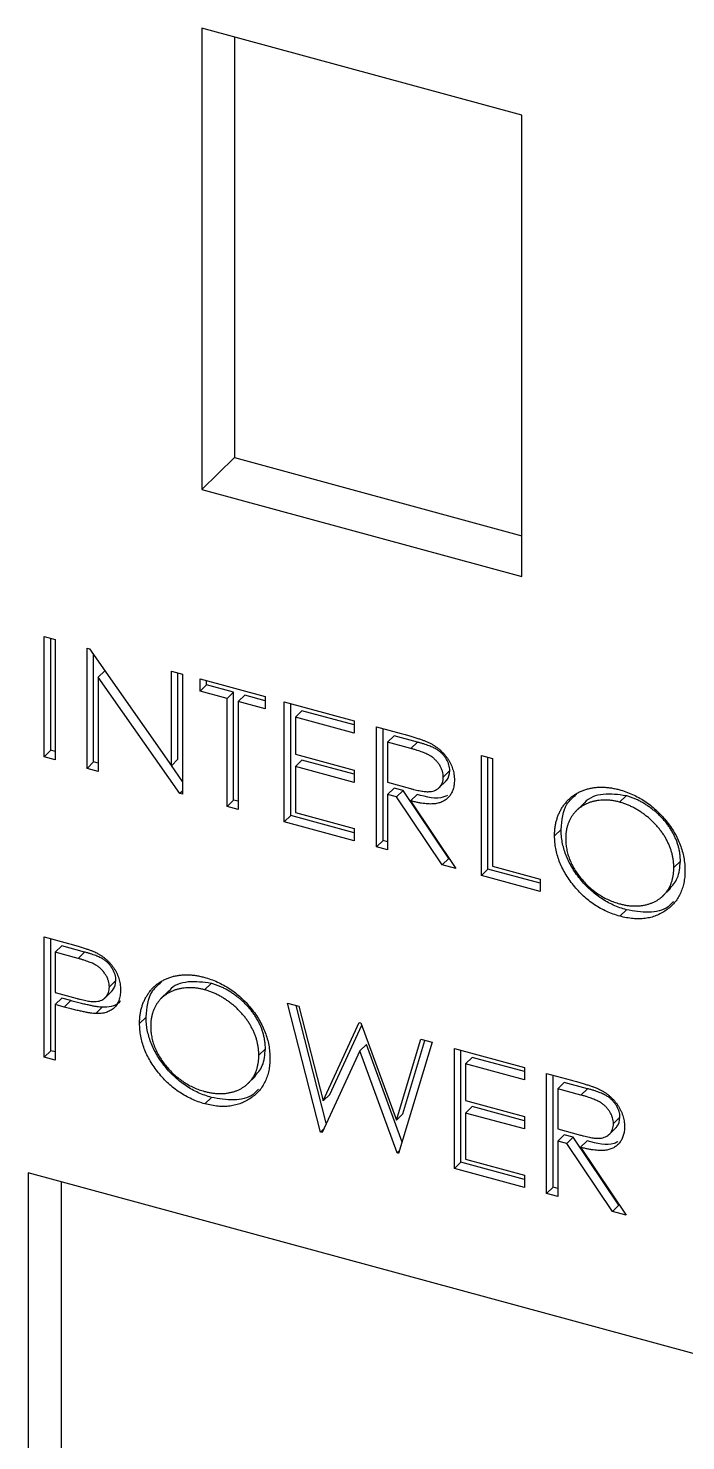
# Model space of a CAD drawing. Header units: millimetres. Extents: x 0 to 589, y 0 to 415.
# Drawn here: x 58.57 to 66.38, y 82.37 to 99.17 of the extents above; entities that cross this region are included whole.
import ezdxf

# ---------------------------------------------------------------- set-up
doc = ezdxf.new("R2010")
doc.units = ezdxf.units.MM

msp = doc.modelspace()

# ---------------------------------------------------------------- linework, layer by layer
at = {"color": 7, "linetype": 'Continuous', "lineweight": 25}
for p, q in [((60.631, 99.168), (60.631, 93.682)), ((64.434, 98.135), (60.631, 99.168)), ((61.02, 99.062), (61.02, 94.062)), ((64.434, 92.649), (64.434, 98.135)), ((61.02, 94.062), (60.631, 93.682)), ((61.02, 94.062), (64.434, 93.134)), ((60.631, 93.682), (64.434, 92.649)), ((58.757, 91.935), (58.889, 91.899)), ((58.757, 90.506), (58.757, 91.935)), ((58.835, 90.582), (58.835, 91.913)), ((58.889, 91.899), (58.889, 90.47)), ((59.267, 91.796), (59.295, 91.788)), ((59.267, 90.367), (59.267, 91.796)), ((59.295, 91.788), (60.269, 90.399)), ((59.345, 90.443), (59.345, 91.717)), ((59.477, 91.529), (59.399, 91.453)), ((59.399, 91.453), (59.399, 90.331)), ((60.371, 90.067), (59.399, 91.453)), ((60.269, 91.524), (60.401, 91.488)), ((60.269, 90.399), (60.269, 91.524)), ((60.346, 90.475), (60.346, 91.503)), ((60.401, 91.488), (60.401, 90.059)), ((60.609, 91.431), (61.384, 91.221)), ((60.609, 91.285), (60.609, 91.431)), ((60.686, 91.361), (60.686, 91.41)), ((60.686, 91.361), (60.609, 91.285)), ((60.93, 91.197), (60.609, 91.285)), ((61.008, 91.273), (60.686, 91.361)), ((61.008, 91.273), (60.93, 91.197)), ((61.008, 89.991), (61.008, 91.273)), ((61.14, 91.237), (61.062, 91.161)), ((61.384, 91.171), (61.14, 91.237)), ((61.384, 91.221), (61.384, 91.074)), ((60.93, 89.915), (60.93, 91.197)), ((61.062, 91.161), (61.062, 89.879)), ((61.384, 91.074), (61.062, 91.161)), ((61.61, 91.159), (62.442, 90.933)), ((61.61, 89.73), (61.61, 91.159)), ((61.688, 89.806), (61.688, 91.138)), ((61.82, 91.052), (61.743, 90.977)), ((62.442, 90.884), (61.82, 91.052)), ((61.743, 90.977), (61.743, 90.537)), ((62.442, 90.787), (61.743, 90.977)), ((62.442, 90.933), (62.442, 90.787)), ((62.706, 90.861), (63.001, 90.781)), ((62.706, 89.433), (62.706, 90.861)), ((62.784, 89.508), (62.784, 90.84)), ((62.916, 90.755), (62.839, 90.679)), ((63.193, 90.679), (62.916, 90.755)), ((58.835, 90.582), (58.757, 90.506)), ((58.889, 90.567), (58.835, 90.582)), ((61.743, 90.537), (62.442, 90.347)), ((62.839, 90.679), (62.839, 90.202)), ((63.115, 90.604), (62.839, 90.679)), ((63.193, 90.679), (63.115, 90.604)), ((58.889, 90.47), (58.757, 90.506)), ((59.345, 90.443), (59.267, 90.367)), ((59.399, 90.331), (59.267, 90.367)), ((59.399, 90.428), (59.345, 90.443)), ((60.346, 90.475), (60.269, 90.399)), ((60.401, 90.211), (60.269, 90.4)), ((61.82, 90.466), (61.743, 90.39)), ((61.743, 90.39), (61.743, 89.841)), ((62.442, 90.2), (61.743, 90.39)), ((62.442, 90.297), (61.82, 90.466)), ((63.954, 90.522), (64.086, 90.486)), ((63.954, 89.094), (63.954, 90.522)), ((64.031, 89.169), (64.031, 90.501)), ((64.086, 90.486), (64.086, 89.204)), ((62.442, 90.347), (62.442, 90.2)), ((62.839, 90.202), (63.109, 90.127)), ((63.441, 90.127), (63.538, 90.222)), ((63.578, 90.34), (63.5, 90.264)), ((60.401, 90.097), (60.371, 90.067)), ((60.401, 90.059), (60.371, 90.067)), ((62.916, 90.132), (62.839, 90.056)), ((62.839, 90.056), (62.839, 89.397)), ((62.946, 90.027), (62.839, 90.056)), ((63.024, 90.103), (62.916, 90.132)), ((63.024, 90.103), (62.946, 90.027)), ((63.565, 89.296), (63.024, 90.103)), ((63.188, 90.058), (63.11, 89.982)), ((65.673, 90.042), (65.595, 89.966)), ((61.008, 89.991), (60.93, 89.915)), ((61.062, 89.879), (60.93, 89.915)), ((61.062, 89.976), (61.008, 89.991)), ((63.488, 89.22), (62.946, 90.027)), ((63.11, 89.982), (63.651, 89.176)), ((65.171, 89.951), (65.073, 89.856)), ((61.688, 89.806), (61.61, 89.73)), ((62.442, 89.504), (61.61, 89.73)), ((62.442, 89.601), (61.688, 89.806)), ((61.743, 89.841), (62.442, 89.651)), ((62.442, 89.651), (62.442, 89.504)), ((64.901, 89.641), (64.823, 89.565)), ((62.784, 89.508), (62.706, 89.433)), ((62.839, 89.397), (62.706, 89.433)), ((62.839, 89.494), (62.784, 89.508)), ((63.565, 89.296), (63.488, 89.22)), ((63.651, 89.176), (63.488, 89.22)), ((63.572, 89.294), (63.565, 89.296)), ((64.086, 89.204), (64.653, 89.05)), ((66.318, 89.263), (66.24, 89.187)), ((64.031, 89.169), (63.954, 89.094)), ((64.653, 88.904), (63.954, 89.094)), ((64.653, 89.001), (64.031, 89.169)), ((64.653, 89.05), (64.653, 88.904)), ((66.102, 88.842), (66.199, 88.937)), ((65.678, 88.685), (65.6, 88.609)), ((58.757, 88.363), (59.046, 88.284)), ((58.757, 86.934), (58.757, 88.363)), ((58.835, 87.01), (58.835, 88.342)), ((58.967, 88.256), (58.889, 88.181)), ((59.236, 88.183), (58.967, 88.256)), ((59.236, 88.183), (59.159, 88.107)), ((58.889, 88.181), (58.889, 87.704)), ((59.159, 88.107), (58.889, 88.181)), ((58.889, 87.704), (59.147, 87.631)), ((59.473, 87.632), (59.57, 87.726)), ((59.609, 87.845), (59.532, 87.769)), ((60.238, 87.72), (60.141, 87.625)), ((60.74, 87.811), (60.662, 87.735)), ((58.967, 87.634), (58.889, 87.558)), ((58.889, 87.558), (58.889, 86.898)), ((58.994, 87.529), (58.889, 87.558)), ((59.072, 87.605), (58.967, 87.634)), ((59.072, 87.605), (58.994, 87.529)), ((59.448, 87.527), (59.37, 87.451)), ((61.648, 87.577), (61.785, 87.54)), ((62.04, 86.042), (61.648, 87.577)), ((62.11, 86.148), (61.753, 87.549)), ((61.785, 87.54), (62.073, 86.414)), ((59.968, 87.41), (59.891, 87.334)), ((62.073, 86.414), (62.502, 87.345)), ((62.502, 87.345), (62.522, 87.34)), ((62.151, 86.49), (62.531, 87.314)), ((62.522, 87.34), (62.943, 86.185)), ((58.835, 87.01), (58.757, 86.934)), ((58.889, 86.996), (58.835, 87.01)), ((61.386, 87.032), (61.308, 86.956)), ((62.508, 87.008), (62.059, 86.037)), ((62.586, 87.083), (62.508, 87.008)), ((62.951, 85.794), (62.508, 87.008)), ((63.01, 85.922), (62.586, 87.083)), ((62.943, 86.185), (63.233, 87.147)), ((63.368, 87.11), (62.97, 85.789)), ((63.02, 86.261), (63.283, 87.133)), ((63.233, 87.147), (63.368, 87.11)), ((63.632, 87.038), (64.464, 86.812)), ((63.632, 85.609), (63.632, 87.038)), ((63.71, 85.685), (63.71, 87.017)), ((58.889, 86.898), (58.757, 86.934)), ((63.842, 86.931), (63.765, 86.855)), ((63.765, 86.855), (63.765, 86.416)), ((64.464, 86.665), (63.765, 86.855)), ((64.464, 86.762), (63.842, 86.931)), ((61.17, 86.611), (61.267, 86.706)), ((64.464, 86.812), (64.464, 86.665)), ((64.728, 86.74), (65.023, 86.66)), ((64.728, 85.311), (64.728, 86.74)), ((64.806, 85.387), (64.806, 86.719)), ((64.939, 86.633), (64.861, 86.558)), ((64.861, 86.558), (64.861, 86.081)), ((65.137, 86.482), (64.861, 86.558)), ((65.215, 86.558), (64.939, 86.633)), ((65.215, 86.558), (65.137, 86.482)), ((60.746, 86.454), (60.668, 86.378)), ((62.151, 86.49), (62.073, 86.414)), ((63.765, 86.416), (64.464, 86.226)), ((63.842, 86.345), (63.765, 86.269)), ((64.464, 86.176), (63.842, 86.345)), ((63.02, 86.261), (62.943, 86.185)), ((63.765, 86.269), (63.765, 85.72)), ((64.464, 86.079), (63.765, 86.269)), ((64.464, 86.226), (64.464, 86.079)), ((65.6, 86.218), (65.522, 86.143)), ((62.079, 86.08), (62.04, 86.042)), ((62.059, 86.037), (62.04, 86.042)), ((64.861, 86.081), (65.131, 86.006)), ((64.939, 86.011), (64.861, 85.935)), ((65.046, 85.982), (64.939, 86.011)), ((65.463, 86.006), (65.561, 86.101)), ((64.861, 85.935), (64.861, 85.275)), ((64.968, 85.906), (64.861, 85.935)), ((65.046, 85.982), (64.968, 85.906)), ((65.51, 85.099), (64.968, 85.906)), ((65.588, 85.175), (65.046, 85.982)), ((65.21, 85.937), (65.132, 85.861)), ((65.132, 85.861), (65.673, 85.055)), ((62.98, 85.823), (62.951, 85.794)), ((62.97, 85.789), (62.951, 85.794)), ((63.71, 85.685), (63.632, 85.609)), ((64.464, 85.48), (63.71, 85.685)), ((63.765, 85.72), (64.464, 85.53)), ((79.646, 79.828), (58.568, 85.557)), ((58.568, 85.557), (58.568, 61.414)), ((64.464, 85.383), (63.632, 85.609)), ((64.464, 85.53), (64.464, 85.383)), ((58.957, 85.451), (58.957, 61.793)), ((64.806, 85.387), (64.728, 85.311)), ((64.861, 85.373), (64.806, 85.387)), ((64.861, 85.275), (64.728, 85.311)), ((65.588, 85.175), (65.51, 85.099)), ((65.594, 85.173), (65.588, 85.175)), ((65.673, 85.055), (65.51, 85.099))]:
    msp.add_line(p, q, dxfattribs=at)
for points, knots in [([(63.001, 90.781), (63.021, 90.776), (63.059, 90.765), (63.113, 90.75), (63.162, 90.734), (63.206, 90.721), (63.246, 90.707), (63.28, 90.695), (63.309, 90.683), (63.327, 90.675), (63.335, 90.671)], [0, 0, 0, 0, 0.176258, 0.338434, 0.484822, 0.617158, 0.734698, 0.837385, 0.926372, 1, 1, 1, 1]), ([(63.5, 90.264), (63.5, 90.275), (63.499, 90.298), (63.49, 90.334), (63.477, 90.369), (63.458, 90.404), (63.435, 90.437), (63.408, 90.467), (63.379, 90.494), (63.351, 90.513), (63.326, 90.527), (63.304, 90.539), (63.28, 90.549), (63.252, 90.56), (63.222, 90.571), (63.189, 90.582), (63.153, 90.593), (63.128, 90.6), (63.115, 90.604)], [0, 0, 0, 0, 0.068814, 0.136365, 0.204019, 0.273064, 0.342913, 0.410965, 0.479169, 0.549308, 0.587652, 0.630647, 0.678879, 0.731934, 0.791111, 0.855283, 0.925086, 1, 1, 1, 1]), ([(63.578, 90.34), (63.577, 90.351), (63.576, 90.374), (63.568, 90.41), (63.554, 90.445), (63.536, 90.48), (63.513, 90.512), (63.486, 90.543), (63.456, 90.57), (63.428, 90.589), (63.404, 90.603), (63.382, 90.615), (63.357, 90.625), (63.33, 90.636), (63.3, 90.647), (63.267, 90.658), (63.231, 90.669), (63.206, 90.676), (63.193, 90.679)], [0, 0, 0, 0, 0.068814, 0.136365, 0.204019, 0.273064, 0.342913, 0.410965, 0.479169, 0.549308, 0.587652, 0.630647, 0.678879, 0.731934, 0.791111, 0.855283, 0.925086, 1, 1, 1, 1]), ([(63.335, 90.671), (63.346, 90.665), (63.367, 90.654), (63.398, 90.635), (63.427, 90.615), (63.455, 90.593), (63.481, 90.568), (63.506, 90.543), (63.529, 90.516), (63.55, 90.487), (63.57, 90.457), (63.586, 90.426), (63.601, 90.394), (63.612, 90.362), (63.621, 90.329), (63.628, 90.296), (63.632, 90.262), (63.632, 90.239), (63.632, 90.227)], [0, 0, 0, 0, 0.0642168, 0.1270638, 0.1887445, 0.2491321, 0.3094525, 0.3698267, 0.4306501, 0.4923519, 0.5540721, 0.6156898, 0.6767977, 0.738439, 0.8013169, 0.8651845, 0.9316413, 1, 1, 1, 1]), ([(63.109, 90.127), (63.121, 90.124), (63.146, 90.117), (63.181, 90.109), (63.214, 90.102), (63.244, 90.097), (63.272, 90.093), (63.297, 90.09), (63.32, 90.09), (63.346, 90.091), (63.376, 90.096), (63.408, 90.106), (63.435, 90.122), (63.459, 90.143), (63.477, 90.168), (63.49, 90.197), (63.499, 90.229), (63.5, 90.252), (63.5, 90.264)], [0, 0, 0, 0, 0.071668, 0.138913, 0.201185, 0.259124, 0.312255, 0.360682, 0.405086, 0.445102, 0.518778, 0.589462, 0.658462, 0.727283, 0.796322, 0.863175, 0.930949, 1, 1, 1, 1]), ([(63.632, 90.227), (63.632, 90.209), (63.631, 90.172), (63.619, 90.121), (63.601, 90.076), (63.575, 90.036), (63.543, 90.003), (63.504, 89.976), (63.459, 89.958), (63.416, 89.948), (63.379, 89.944), (63.348, 89.943), (63.315, 89.945), (63.279, 89.948), (63.24, 89.953), (63.199, 89.961), (63.155, 89.97), (63.125, 89.978), (63.11, 89.982)], [0, 0, 0, 0, 0.07878, 0.153721, 0.226714, 0.299191, 0.37119, 0.443006, 0.516689, 0.593217, 0.633873, 0.676989, 0.7229, 0.771959, 0.824211, 0.879379, 0.937948, 1, 1, 1, 1]), ([(63.527, 90.215), (63.532, 90.219), (63.567, 90.247), (63.573, 90.297), (63.578, 90.34)], [0, 0, 0, 0, 0.152712, 1, 1, 1, 1]), ([(63.552, 90.048), (63.537, 90.04), (63.438, 89.989), (63.303, 90.026), (63.188, 90.058)], [0, 0, 0, 0, 0.1433778, 1, 1, 1, 1]), ([(64.823, 89.565), (64.823, 89.582), (64.824, 89.616), (64.829, 89.665), (64.837, 89.712), (64.848, 89.757), (64.863, 89.8), (64.88, 89.842), (64.901, 89.882), (64.925, 89.92), (64.952, 89.955), (64.981, 89.988), (65.012, 90.018), (65.046, 90.044), (65.082, 90.067), (65.121, 90.088), (65.162, 90.105), (65.205, 90.12), (65.249, 90.131), (65.295, 90.139), (65.342, 90.143), (65.389, 90.144), (65.438, 90.142), (65.487, 90.136), (65.537, 90.128), (65.571, 90.119), (65.588, 90.115)], [0, 0, 0, 0, 0.043209, 0.085873, 0.12812, 0.170152, 0.211918, 0.253753, 0.296006, 0.338443, 0.381015, 0.42282, 0.464089, 0.505126, 0.545975, 0.586985, 0.628339, 0.670084, 0.711992, 0.753039, 0.794049, 0.834886, 0.875498, 0.916547, 0.958004, 1, 1, 1, 1]), ([(64.901, 89.641), (64.91, 89.752), (64.924, 89.924), (65.042, 90.023), (65.084, 90.059)], [0, 0, 0, 0, 0.6413516, 1, 1, 1, 1]), ([(65.673, 90.042), (65.581, 90.054), (65.399, 90.079), (65.22, 90.017), (65.17, 89.945), (65.165, 89.938)], [0, 0, 0, 0, 0.47551, 0.951182, 1, 1, 1, 1]), ([(65.588, 90.115), (65.616, 90.106), (65.669, 90.091), (65.748, 90.059), (65.823, 90.021), (65.895, 89.978), (65.964, 89.929), (66.029, 89.874), (66.091, 89.813), (66.148, 89.746), (66.201, 89.677), (66.247, 89.605), (66.286, 89.532), (66.317, 89.458), (66.342, 89.383), (66.36, 89.306), (66.371, 89.228), (66.372, 89.177), (66.373, 89.151)], [0, 0, 0, 0, 0.06657, 0.130749, 0.193413, 0.254989, 0.316114, 0.377262, 0.439401, 0.502971, 0.566525, 0.628231, 0.689091, 0.749345, 0.81017, 0.87161, 0.934869, 1, 1, 1, 1]), ([(66.318, 89.263), (66.318, 89.277), (66.318, 89.305), (66.313, 89.346), (66.307, 89.388), (66.298, 89.429), (66.286, 89.47), (66.271, 89.51), (66.254, 89.55), (66.234, 89.59), (66.212, 89.63), (66.188, 89.668), (66.161, 89.705), (66.133, 89.741), (66.102, 89.775), (66.069, 89.809), (66.034, 89.842), (65.997, 89.872), (65.959, 89.902), (65.92, 89.929), (65.88, 89.954), (65.84, 89.977), (65.798, 89.997), (65.757, 90.014), (65.715, 90.03), (65.687, 90.038), (65.673, 90.042)], [0, 0, 0, 0, 0.042915, 0.08513, 0.126473, 0.167453, 0.207976, 0.248249, 0.28875, 0.32967, 0.370537, 0.411129, 0.451819, 0.492406, 0.533486, 0.575263, 0.617441, 0.660672, 0.70394, 0.746868, 0.789079, 0.831104, 0.873238, 0.915166, 0.957381, 1, 1, 1, 1]), ([(65.595, 89.966), (65.581, 89.97), (65.553, 89.977), (65.512, 89.984), (65.471, 89.989), (65.43, 89.991), (65.391, 89.99), (65.352, 89.987), (65.313, 89.98), (65.275, 89.972), (65.239, 89.961), (65.204, 89.947), (65.171, 89.931), (65.141, 89.912), (65.113, 89.891), (65.086, 89.869), (65.062, 89.843), (65.04, 89.815), (65.02, 89.786), (65.002, 89.755), (64.988, 89.721), (64.976, 89.686), (64.966, 89.65), (64.96, 89.611), (64.956, 89.572), (64.955, 89.544), (64.955, 89.53)], [0, 0, 0, 0, 0.042023, 0.083645, 0.124984, 0.166247, 0.207702, 0.249631, 0.291742, 0.334743, 0.37746, 0.419556, 0.461044, 0.502096, 0.542891, 0.583801, 0.624864, 0.666225, 0.707399, 0.748557, 0.789655, 0.83074, 0.87207, 0.913993, 0.956498, 1, 1, 1, 1]), ([(66.24, 89.187), (66.24, 89.201), (66.24, 89.229), (66.235, 89.271), (66.229, 89.312), (66.22, 89.353), (66.208, 89.394), (66.193, 89.434), (66.176, 89.475), (66.157, 89.514), (66.134, 89.554), (66.11, 89.592), (66.083, 89.629), (66.055, 89.665), (66.024, 89.7), (65.991, 89.733), (65.956, 89.766), (65.919, 89.797), (65.881, 89.826), (65.842, 89.853), (65.802, 89.878), (65.762, 89.901), (65.721, 89.921), (65.679, 89.938), (65.637, 89.954), (65.609, 89.962), (65.595, 89.966)], [0, 0, 0, 0, 0.042915, 0.08513, 0.126473, 0.167453, 0.207976, 0.248249, 0.28875, 0.32967, 0.370537, 0.411129, 0.451819, 0.492406, 0.533486, 0.575263, 0.617441, 0.660672, 0.70394, 0.746868, 0.789079, 0.831104, 0.873238, 0.915166, 0.957381, 1, 1, 1, 1]), ([(65.6, 88.609), (65.573, 88.617), (65.521, 88.633), (65.443, 88.665), (65.369, 88.701), (65.298, 88.745), (65.23, 88.794), (65.166, 88.849), (65.105, 88.91), (65.047, 88.977), (64.995, 89.046), (64.949, 89.118), (64.91, 89.19), (64.878, 89.264), (64.853, 89.338), (64.836, 89.413), (64.825, 89.49), (64.824, 89.54), (64.823, 89.565)], [0, 0, 0, 0, 0.065819, 0.129747, 0.192072, 0.253459, 0.31457, 0.37628, 0.439026, 0.503267, 0.567493, 0.629705, 0.691, 0.751452, 0.812004, 0.87315, 0.935635, 1, 1, 1, 1]), ([(65.678, 88.685), (65.651, 88.693), (65.599, 88.709), (65.521, 88.741), (65.447, 88.777), (65.376, 88.821), (65.308, 88.87), (65.244, 88.925), (65.182, 88.986), (65.125, 89.053), (65.072, 89.122), (65.027, 89.194), (64.988, 89.266), (64.956, 89.34), (64.931, 89.414), (64.914, 89.489), (64.903, 89.565), (64.901, 89.616), (64.901, 89.641)], [0, 0, 0, 0, 0.065819, 0.129747, 0.192072, 0.253459, 0.31457, 0.37628, 0.439026, 0.503267, 0.567493, 0.629705, 0.691, 0.751452, 0.812004, 0.87315, 0.935635, 1, 1, 1, 1]), ([(64.955, 89.53), (64.956, 89.509), (64.957, 89.468), (64.966, 89.406), (64.98, 89.345), (65.001, 89.285), (65.028, 89.225), (65.06, 89.167), (65.098, 89.109), (65.142, 89.053), (65.19, 89), (65.24, 88.951), (65.294, 88.906), (65.349, 88.867), (65.407, 88.832), (65.468, 88.802), (65.53, 88.776), (65.573, 88.764), (65.595, 88.757)], [0, 0, 0, 0, 0.064504, 0.126899, 0.187747, 0.24815, 0.308586, 0.369583, 0.431827, 0.49618, 0.560668, 0.623504, 0.68526, 0.746537, 0.808327, 0.870486, 0.934317, 1, 1, 1, 1]), ([(66.186, 88.93), (66.223, 88.972), (66.302, 89.06), (66.313, 89.192), (66.318, 89.263)], [0, 0, 0, 0, 0.464359, 1, 1, 1, 1]), ([(65.595, 88.757), (65.609, 88.754), (65.638, 88.746), (65.681, 88.738), (65.723, 88.733), (65.765, 88.731), (65.805, 88.731), (65.845, 88.733), (65.884, 88.74), (65.922, 88.748), (65.958, 88.759), (65.993, 88.772), (66.025, 88.788), (66.056, 88.806), (66.084, 88.826), (66.11, 88.849), (66.134, 88.875), (66.157, 88.902), (66.176, 88.932), (66.193, 88.963), (66.208, 88.996), (66.22, 89.031), (66.229, 89.068), (66.235, 89.106), (66.24, 89.146), (66.24, 89.173), (66.24, 89.187)], [0, 0, 0, 0, 0.043633, 0.086538, 0.129177, 0.171436, 0.213416, 0.255266, 0.297369, 0.339941, 0.382347, 0.423953, 0.464871, 0.505572, 0.546003, 0.586568, 0.627065, 0.668271, 0.709549, 0.750428, 0.791096, 0.832027, 0.873136, 0.914611, 0.956956, 1, 1, 1, 1]), ([(66.373, 89.151), (66.372, 89.125), (66.371, 89.075), (66.36, 89.004), (66.342, 88.937), (66.318, 88.875), (66.286, 88.818), (66.247, 88.767), (66.201, 88.72), (66.149, 88.678), (66.092, 88.643), (66.03, 88.615), (65.967, 88.594), (65.899, 88.582), (65.829, 88.577), (65.755, 88.58), (65.679, 88.59), (65.627, 88.603), (65.6, 88.609)], [0, 0, 0, 0, 0.065227, 0.128569, 0.19032, 0.251378, 0.312388, 0.373789, 0.436431, 0.500567, 0.564687, 0.627136, 0.688455, 0.749246, 0.810155, 0.871671, 0.934773, 1, 1, 1, 1]), ([(66.236, 88.784), (66.216, 88.762), (66.144, 88.683), (65.944, 88.638), (65.766, 88.67), (65.678, 88.685)], [0, 0, 0, 0, 0.162152, 0.580935, 1, 1, 1, 1]), ([(59.046, 88.284), (59.066, 88.279), (59.104, 88.269), (59.158, 88.253), (59.208, 88.237), (59.253, 88.223), (59.292, 88.21), (59.326, 88.197), (59.356, 88.185), (59.373, 88.176), (59.382, 88.172)], [0, 0, 0, 0, 0.176956, 0.339055, 0.486318, 0.618781, 0.735619, 0.838742, 0.926457, 1, 1, 1, 1]), ([(59.609, 87.845), (59.609, 87.856), (59.608, 87.879), (59.6, 87.915), (59.587, 87.95), (59.568, 87.985), (59.546, 88.018), (59.52, 88.049), (59.491, 88.076), (59.464, 88.095), (59.439, 88.109), (59.418, 88.12), (59.395, 88.131), (59.368, 88.141), (59.339, 88.152), (59.307, 88.163), (59.273, 88.173), (59.249, 88.18), (59.236, 88.183)], [0, 0, 0, 0, 0.070044, 0.139238, 0.208197, 0.279173, 0.349987, 0.418354, 0.48761, 0.557411, 0.59533, 0.637964, 0.685913, 0.738185, 0.796103, 0.858517, 0.926658, 1, 1, 1, 1]), ([(59.532, 87.769), (59.531, 87.78), (59.53, 87.803), (59.522, 87.839), (59.509, 87.875), (59.491, 87.909), (59.468, 87.942), (59.443, 87.973), (59.413, 88), (59.386, 88.019), (59.362, 88.033), (59.341, 88.044), (59.317, 88.055), (59.29, 88.065), (59.261, 88.076), (59.229, 88.087), (59.195, 88.097), (59.171, 88.104), (59.159, 88.107)], [0, 0, 0, 0, 0.070044, 0.139238, 0.208197, 0.279173, 0.349987, 0.418354, 0.48761, 0.557411, 0.59533, 0.637964, 0.685913, 0.738185, 0.796103, 0.858517, 0.926658, 1, 1, 1, 1]), ([(59.382, 88.172), (59.392, 88.166), (59.412, 88.155), (59.441, 88.137), (59.468, 88.117), (59.495, 88.095), (59.519, 88.072), (59.543, 88.047), (59.565, 88.02), (59.585, 87.992), (59.604, 87.963), (59.62, 87.932), (59.633, 87.901), (59.645, 87.869), (59.653, 87.836), (59.659, 87.803), (59.663, 87.768), (59.664, 87.745), (59.664, 87.733)], [0, 0, 0, 0, 0.062481, 0.12349, 0.183411, 0.243153, 0.302127, 0.36171, 0.421842, 0.482932, 0.544552, 0.605681, 0.66768, 0.729984, 0.794551, 0.860346, 0.928907, 1, 1, 1, 1]), ([(59.891, 87.334), (59.891, 87.351), (59.891, 87.385), (59.897, 87.434), (59.904, 87.481), (59.916, 87.526), (59.93, 87.569), (59.948, 87.611), (59.969, 87.651), (59.993, 87.689), (60.019, 87.724), (60.049, 87.757), (60.08, 87.787), (60.114, 87.813), (60.15, 87.836), (60.189, 87.857), (60.229, 87.874), (60.273, 87.889), (60.317, 87.9), (60.363, 87.908), (60.409, 87.912), (60.457, 87.913), (60.505, 87.911), (60.555, 87.905), (60.605, 87.897), (60.639, 87.888), (60.656, 87.883)], [0, 0, 0, 0, 0.043209, 0.085873, 0.12812, 0.170152, 0.211918, 0.253753, 0.296006, 0.338443, 0.381015, 0.42282, 0.464089, 0.505126, 0.545975, 0.586985, 0.628339, 0.670084, 0.711992, 0.753039, 0.794049, 0.834886, 0.875498, 0.916547, 0.958004, 1, 1, 1, 1]), ([(60.656, 87.883), (60.683, 87.875), (60.737, 87.86), (60.816, 87.828), (60.891, 87.79), (60.963, 87.747), (61.032, 87.698), (61.097, 87.643), (61.158, 87.582), (61.216, 87.515), (61.268, 87.446), (61.314, 87.374), (61.353, 87.301), (61.385, 87.227), (61.41, 87.152), (61.427, 87.075), (61.438, 86.997), (61.44, 86.946), (61.44, 86.92)], [0, 0, 0, 0, 0.06657, 0.130749, 0.193413, 0.254989, 0.316114, 0.377262, 0.439401, 0.502971, 0.566525, 0.628231, 0.689091, 0.749345, 0.81017, 0.87161, 0.934869, 1, 1, 1, 1]), ([(59.147, 87.631), (59.16, 87.628), (59.184, 87.621), (59.219, 87.613), (59.252, 87.606), (59.282, 87.601), (59.309, 87.597), (59.334, 87.594), (59.356, 87.594), (59.382, 87.595), (59.41, 87.6), (59.441, 87.61), (59.468, 87.627), (59.491, 87.648), (59.509, 87.673), (59.522, 87.702), (59.53, 87.734), (59.531, 87.757), (59.532, 87.769)], [0, 0, 0, 0, 0.072538, 0.140034, 0.202496, 0.260575, 0.313228, 0.361583, 0.404878, 0.444127, 0.5164, 0.586507, 0.655085, 0.724384, 0.793974, 0.861638, 0.930111, 1, 1, 1, 1]), ([(59.664, 87.733), (59.664, 87.722), (59.663, 87.699), (59.659, 87.666), (59.654, 87.636), (59.645, 87.607), (59.634, 87.582), (59.62, 87.558), (59.604, 87.536), (59.586, 87.517), (59.565, 87.5), (59.543, 87.486), (59.519, 87.474), (59.493, 87.464), (59.464, 87.457), (59.435, 87.453), (59.403, 87.45), (59.381, 87.451), (59.37, 87.451)], [0, 0, 0, 0, 0.070119, 0.137192, 0.202016, 0.264631, 0.326117, 0.38601, 0.445812, 0.505298, 0.564633, 0.624283, 0.683902, 0.743953, 0.805388, 0.868388, 0.933084, 1, 1, 1, 1]), ([(59.559, 87.719), (59.564, 87.723), (59.598, 87.752), (59.604, 87.803), (59.609, 87.845)], [0, 0, 0, 0, 0.167644, 1, 1, 1, 1]), ([(59.968, 87.41), (59.978, 87.521), (59.992, 87.693), (60.11, 87.792), (60.152, 87.828)], [0, 0, 0, 0, 0.641352, 1, 1, 1, 1]), ([(60.662, 87.735), (60.648, 87.739), (60.621, 87.746), (60.579, 87.753), (60.538, 87.758), (60.498, 87.76), (60.458, 87.759), (60.419, 87.756), (60.381, 87.749), (60.343, 87.741), (60.306, 87.73), (60.272, 87.716), (60.239, 87.7), (60.209, 87.681), (60.18, 87.66), (60.153, 87.638), (60.129, 87.612), (60.107, 87.584), (60.087, 87.555), (60.07, 87.524), (60.056, 87.49), (60.044, 87.455), (60.034, 87.419), (60.028, 87.38), (60.023, 87.341), (60.023, 87.313), (60.023, 87.299)], [0, 0, 0, 0, 0.0420233, 0.0836449, 0.1249838, 0.1662475, 0.2077016, 0.2496311, 0.2917418, 0.3347429, 0.3774602, 0.4195563, 0.4610442, 0.5020963, 0.5428907, 0.5838008, 0.6248636, 0.6662247, 0.7073992, 0.7485567, 0.7896546, 0.8307397, 0.8720701, 0.9139934, 0.9564981, 1, 1, 1, 1]), ([(60.74, 87.811), (60.649, 87.823), (60.466, 87.848), (60.287, 87.786), (60.237, 87.714), (60.233, 87.707)], [0, 0, 0, 0, 0.47551, 0.951182, 1, 1, 1, 1]), ([(61.308, 86.956), (61.308, 86.97), (61.307, 86.998), (61.303, 87.039), (61.297, 87.081), (61.287, 87.122), (61.276, 87.163), (61.261, 87.203), (61.244, 87.244), (61.224, 87.283), (61.202, 87.323), (61.178, 87.361), (61.151, 87.398), (61.123, 87.434), (61.092, 87.468), (61.059, 87.502), (61.024, 87.535), (60.987, 87.565), (60.949, 87.595), (60.909, 87.622), (60.87, 87.647), (60.829, 87.67), (60.788, 87.69), (60.747, 87.707), (60.705, 87.723), (60.677, 87.731), (60.662, 87.735)], [0, 0, 0, 0, 0.042915, 0.08513, 0.126473, 0.167453, 0.207976, 0.248249, 0.28875, 0.32967, 0.370537, 0.411129, 0.451819, 0.492406, 0.533486, 0.575263, 0.617441, 0.660672, 0.70394, 0.746868, 0.789079, 0.831104, 0.873238, 0.915166, 0.957381, 1, 1, 1, 1]), ([(61.386, 87.032), (61.386, 87.046), (61.385, 87.074), (61.381, 87.115), (61.374, 87.157), (61.365, 87.198), (61.353, 87.239), (61.339, 87.279), (61.322, 87.319), (61.302, 87.359), (61.28, 87.398), (61.256, 87.437), (61.229, 87.474), (61.201, 87.51), (61.17, 87.544), (61.137, 87.578), (61.102, 87.61), (61.065, 87.641), (61.026, 87.671), (60.987, 87.698), (60.947, 87.723), (60.907, 87.746), (60.866, 87.766), (60.825, 87.783), (60.783, 87.799), (60.754, 87.807), (60.74, 87.811)], [0, 0, 0, 0, 0.042915, 0.08513, 0.126473, 0.167453, 0.207976, 0.248249, 0.28875, 0.32967, 0.370537, 0.411129, 0.451819, 0.492406, 0.533486, 0.575263, 0.617441, 0.660672, 0.70394, 0.746868, 0.789079, 0.831104, 0.873238, 0.915166, 0.957381, 1, 1, 1, 1]), ([(59.37, 87.451), (59.36, 87.451), (59.34, 87.453), (59.307, 87.457), (59.268, 87.464), (59.224, 87.473), (59.174, 87.484), (59.119, 87.496), (59.059, 87.512), (59.016, 87.523), (58.994, 87.529)], [0, 0, 0, 0, 0.075173, 0.164746, 0.268017, 0.385912, 0.517789, 0.663691, 0.824413, 1, 1, 1, 1]), ([(59.448, 87.527), (59.438, 87.527), (59.418, 87.529), (59.385, 87.533), (59.346, 87.539), (59.302, 87.549), (59.252, 87.559), (59.197, 87.572), (59.136, 87.588), (59.094, 87.599), (59.072, 87.605)], [0, 0, 0, 0, 0.075173, 0.164746, 0.268017, 0.385912, 0.517789, 0.663691, 0.824413, 1, 1, 1, 1]), ([(59.663, 87.602), (59.657, 87.594), (59.633, 87.558), (59.555, 87.531), (59.483, 87.528), (59.448, 87.527)], [0, 0, 0, 0, 0.133371, 0.566284, 1, 1, 1, 1]), ([(60.746, 86.454), (60.719, 86.462), (60.666, 86.478), (60.589, 86.509), (60.515, 86.546), (60.444, 86.59), (60.376, 86.639), (60.311, 86.694), (60.25, 86.755), (60.193, 86.822), (60.14, 86.891), (60.094, 86.963), (60.055, 87.035), (60.024, 87.109), (59.999, 87.183), (59.981, 87.258), (59.97, 87.334), (59.969, 87.385), (59.968, 87.41)], [0, 0, 0, 0, 0.065819, 0.129747, 0.192072, 0.253459, 0.31457, 0.37628, 0.439026, 0.503267, 0.567493, 0.629705, 0.691, 0.751452, 0.812004, 0.87315, 0.935635, 1, 1, 1, 1]), ([(60.668, 86.378), (60.641, 86.386), (60.588, 86.402), (60.511, 86.434), (60.437, 86.47), (60.366, 86.514), (60.298, 86.563), (60.234, 86.618), (60.172, 86.679), (60.115, 86.746), (60.062, 86.815), (60.016, 86.887), (59.978, 86.959), (59.946, 87.033), (59.921, 87.107), (59.904, 87.182), (59.893, 87.259), (59.891, 87.309), (59.891, 87.334)], [0, 0, 0, 0, 0.065819, 0.129747, 0.192072, 0.253459, 0.31457, 0.37628, 0.439026, 0.503267, 0.567493, 0.629705, 0.691, 0.751452, 0.812004, 0.87315, 0.935635, 1, 1, 1, 1]), ([(60.023, 87.299), (60.023, 87.278), (60.024, 87.237), (60.034, 87.175), (60.048, 87.114), (60.069, 87.054), (60.095, 86.994), (60.128, 86.936), (60.166, 86.878), (60.21, 86.822), (60.257, 86.769), (60.308, 86.72), (60.361, 86.675), (60.417, 86.636), (60.475, 86.601), (60.535, 86.571), (60.598, 86.545), (60.641, 86.533), (60.662, 86.526)], [0, 0, 0, 0, 0.064504, 0.1268993, 0.1877465, 0.2481497, 0.3085861, 0.369583, 0.431827, 0.4961797, 0.5606679, 0.6235045, 0.6852604, 0.7465368, 0.8083274, 0.8704862, 0.9343169, 1, 1, 1, 1]), ([(61.253, 86.699), (61.29, 86.741), (61.37, 86.829), (61.38, 86.961), (61.386, 87.032)], [0, 0, 0, 0, 0.464359, 1, 1, 1, 1]), ([(60.662, 86.526), (60.677, 86.523), (60.706, 86.515), (60.749, 86.507), (60.791, 86.502), (60.833, 86.5), (60.873, 86.5), (60.913, 86.502), (60.952, 86.509), (60.99, 86.517), (61.026, 86.528), (61.061, 86.541), (61.093, 86.557), (61.123, 86.575), (61.152, 86.595), (61.178, 86.618), (61.202, 86.644), (61.224, 86.671), (61.244, 86.701), (61.261, 86.732), (61.276, 86.765), (61.287, 86.8), (61.297, 86.837), (61.303, 86.875), (61.307, 86.915), (61.308, 86.942), (61.308, 86.956)], [0, 0, 0, 0, 0.043633, 0.086538, 0.129177, 0.171436, 0.213416, 0.255266, 0.297369, 0.339941, 0.382347, 0.423953, 0.464871, 0.505572, 0.546003, 0.586568, 0.627065, 0.668271, 0.709549, 0.750428, 0.791096, 0.832027, 0.873136, 0.914611, 0.956956, 1, 1, 1, 1]), ([(61.44, 86.92), (61.44, 86.894), (61.438, 86.844), (61.427, 86.773), (61.41, 86.706), (61.385, 86.644), (61.354, 86.587), (61.315, 86.536), (61.269, 86.489), (61.216, 86.447), (61.159, 86.412), (61.098, 86.384), (61.034, 86.363), (60.967, 86.351), (60.896, 86.345), (60.823, 86.349), (60.746, 86.359), (60.694, 86.372), (60.668, 86.378)], [0, 0, 0, 0, 0.065227, 0.128569, 0.19032, 0.251378, 0.312388, 0.373789, 0.436431, 0.500567, 0.564687, 0.627136, 0.688455, 0.749246, 0.810155, 0.871671, 0.934773, 1, 1, 1, 1]), ([(61.303, 86.553), (61.284, 86.531), (61.212, 86.452), (61.011, 86.407), (60.834, 86.439), (60.746, 86.454)], [0, 0, 0, 0, 0.162152, 0.580935, 1, 1, 1, 1]), ([(65.023, 86.66), (65.043, 86.654), (65.081, 86.644), (65.135, 86.629), (65.184, 86.613), (65.228, 86.6), (65.268, 86.586), (65.302, 86.574), (65.332, 86.562), (65.349, 86.553), (65.357, 86.55)], [0, 0, 0, 0, 0.176258, 0.338434, 0.484822, 0.617158, 0.734698, 0.837385, 0.926372, 1, 1, 1, 1]), ([(65.6, 86.218), (65.599, 86.23), (65.598, 86.253), (65.59, 86.289), (65.576, 86.324), (65.558, 86.358), (65.535, 86.391), (65.508, 86.422), (65.478, 86.449), (65.451, 86.468), (65.426, 86.482), (65.404, 86.493), (65.379, 86.504), (65.352, 86.515), (65.322, 86.526), (65.289, 86.537), (65.253, 86.548), (65.228, 86.555), (65.215, 86.558)], [0, 0, 0, 0, 0.068814, 0.136365, 0.204019, 0.273064, 0.342913, 0.410965, 0.479169, 0.549308, 0.587652, 0.630647, 0.678879, 0.731934, 0.791111, 0.855283, 0.925086, 1, 1, 1, 1]), ([(65.357, 86.55), (65.368, 86.544), (65.39, 86.533), (65.42, 86.514), (65.45, 86.494), (65.477, 86.471), (65.503, 86.447), (65.528, 86.422), (65.551, 86.395), (65.572, 86.366), (65.592, 86.336), (65.608, 86.305), (65.623, 86.273), (65.634, 86.241), (65.643, 86.208), (65.65, 86.175), (65.654, 86.141), (65.654, 86.118), (65.654, 86.106)], [0, 0, 0, 0, 0.064217, 0.127064, 0.188745, 0.249132, 0.309453, 0.369827, 0.43065, 0.492352, 0.554072, 0.61569, 0.676798, 0.738439, 0.801317, 0.865185, 0.931641, 1, 1, 1, 1]), ([(65.522, 86.143), (65.522, 86.154), (65.521, 86.177), (65.512, 86.213), (65.499, 86.248), (65.48, 86.283), (65.457, 86.315), (65.431, 86.346), (65.401, 86.373), (65.373, 86.392), (65.348, 86.406), (65.326, 86.418), (65.302, 86.428), (65.274, 86.439), (65.244, 86.45), (65.211, 86.461), (65.175, 86.472), (65.15, 86.479), (65.137, 86.482)], [0, 0, 0, 0, 0.068814, 0.136365, 0.204019, 0.273064, 0.342913, 0.410965, 0.479169, 0.549308, 0.587652, 0.630647, 0.678879, 0.731934, 0.791111, 0.855283, 0.925086, 1, 1, 1, 1]), ([(65.549, 86.093), (65.555, 86.098), (65.589, 86.126), (65.595, 86.176), (65.6, 86.218)], [0, 0, 0, 0, 0.152712, 1, 1, 1, 1]), ([(65.131, 86.006), (65.143, 86.003), (65.168, 85.996), (65.203, 85.988), (65.236, 85.981), (65.266, 85.975), (65.294, 85.972), (65.319, 85.969), (65.342, 85.968), (65.368, 85.969), (65.398, 85.975), (65.43, 85.985), (65.458, 86.001), (65.481, 86.022), (65.499, 86.047), (65.512, 86.076), (65.521, 86.108), (65.522, 86.131), (65.522, 86.143)], [0, 0, 0, 0, 0.071668, 0.138913, 0.201185, 0.259124, 0.312255, 0.360682, 0.405086, 0.445102, 0.518778, 0.589462, 0.658462, 0.727283, 0.796322, 0.863175, 0.930949, 1, 1, 1, 1]), ([(65.654, 86.106), (65.654, 86.087), (65.653, 86.051), (65.641, 86), (65.623, 85.955), (65.598, 85.915), (65.565, 85.882), (65.526, 85.855), (65.481, 85.837), (65.439, 85.827), (65.401, 85.823), (65.37, 85.822), (65.337, 85.824), (65.301, 85.827), (65.262, 85.832), (65.221, 85.84), (65.177, 85.849), (65.147, 85.857), (65.132, 85.861)], [0, 0, 0, 0, 0.07878, 0.153721, 0.226714, 0.299191, 0.37119, 0.443006, 0.516689, 0.593217, 0.633873, 0.676989, 0.7229, 0.771959, 0.824211, 0.879379, 0.937948, 1, 1, 1, 1]), ([(65.574, 85.927), (65.56, 85.919), (65.46, 85.868), (65.325, 85.905), (65.21, 85.937)], [0, 0, 0, 0, 0.143378, 1, 1, 1, 1])]:
    msp.add_open_spline(points, degree=3, knots=knots, dxfattribs=at)

doc.saveas('drawing.dxf')
